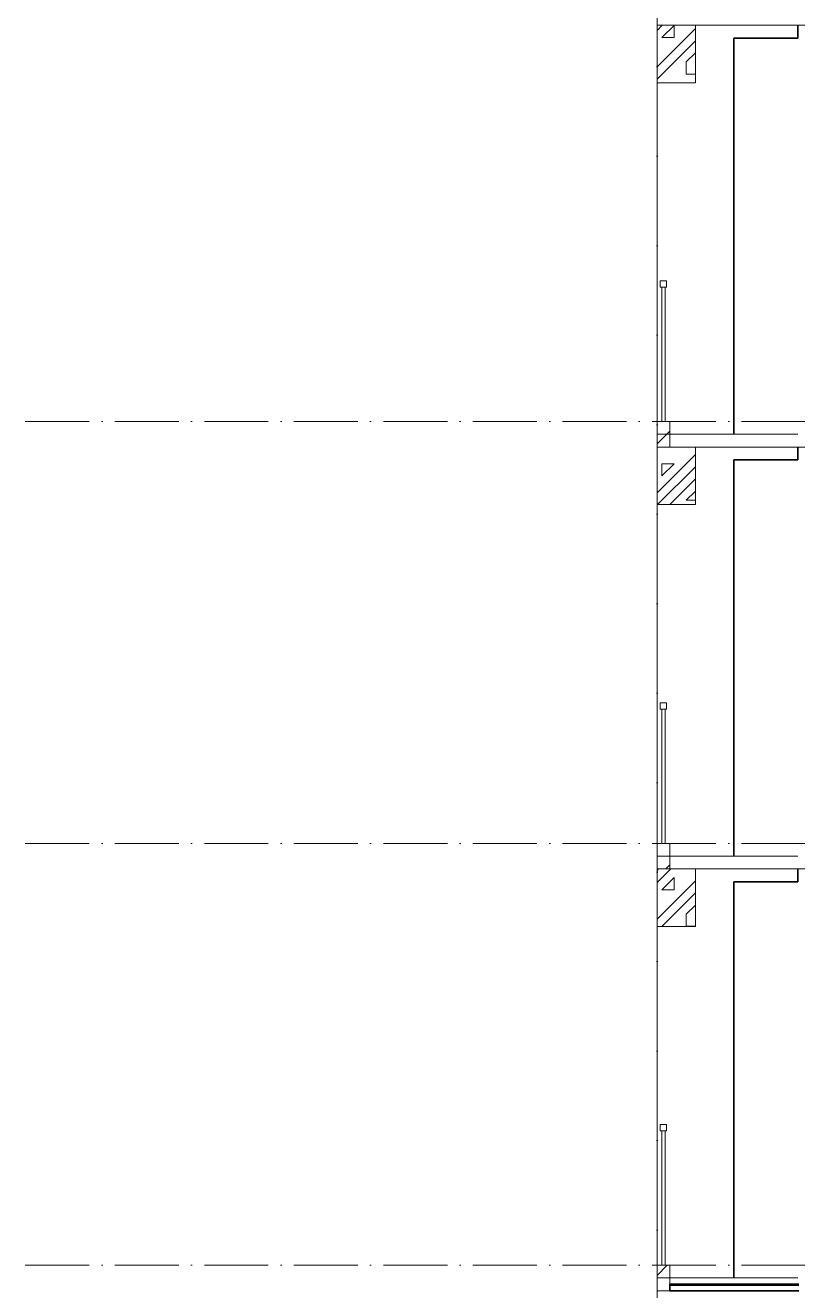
# Model space of a CAD drawing. Header units: millimetres. Extents: x -4940 to 55609, y -15283 to 93540.
# Drawn here: x -4940 to 1100, y 58000 to 67900 of the extents above; entities that cross this region are included whole.
import ezdxf

# ---------------------------------------------------------------- set-up
doc = ezdxf.new("R2010")
doc.units = ezdxf.units.MM
doc.linetypes.add('Grid Line', pattern=[14, 10, -2, 0, -2])
for name, color, linetype, lineweight in [('A-FLOR-HRAL', 41, 'Continuous', 5), ('A-FLOR-MCUT', 3, 'Continuous', 9), ('HATCH-TUONG', 152, 'Continuous', 9), ('NET CAT', 3, 'Continuous', 5), ('NET CATConcrete', 3, 'Continuous', 5), ('NET THAY 2', 55, 'Continuous', 5), ('NET-CAT', 3, 'Continuous', 9), ('NET-THAY', 2, 'Continuous', 15), ('TRUC', 225, 'Continuous', 5)]:
    doc.layers.add(name, color=color, linetype=linetype, lineweight=lineweight)
pattern_1 = [(45, (21278.48, 39800), (-141.4214, 141.4214), [])]
pattern_2 = [(45, (21373.7, 39800), (-476.246, 476.246), []), (45, (21469, 39800), (-476.246, 476.246), []), (45, (21278.5, 39800), (-476.246, 476.246), []), (45, (21754.7, 39800), (-476.246, 476.246), []), (45, (21850, 39800), (-476.246, 476.246), []), (0, (21659.5, 39895.25), (0, 952.5), [95.25, -857.25]), (0, (21754.7, 39990.5), (0, 952.5), [95.25, -857.25]), (45, (21659.5, 39895.25), (0, 952.491), [134.684, -1212.342]), (45, (21754.7, 39895.25), (0, 952.491), [134.684, -1212.342]), (0, (21659.5, 39895.25), (0, 952.5), [95.25, -857.25]), (90, (21183.2, 39895.25), (-952.5, 6e-14), [95.25, -857.25]), (90, (21278.5, 39895.25), (-952.5, 6e-14), [190.5, -762]), (45, (21183.2, 39990.5), (0, 952.491), [134.684, -1212.342]), (90, (22040.5, 40181), (-952.5, 6e-14), [95.25, -857.25]), (0, (21945.2, 40181), (0, 952.5), [95.25, -857.25]), (45, (21945.2, 40181), (0, 952.491), [134.684, -1212.342]), (0, (22135.7, 39895.25), (0, 952.5), [95.25, -857.25]), (0, (22135.7, 40371.5), (0, 952.5), [95.25, -857.25]), (90, (22326.2, 40466.75), (-952.5, 6e-14), [95.25, -857.25]), (45, (22135.7, 40371.5), (0, 952.491), [269.367, -1077.66]), (45, (22231, 40371.5), (0, 952.491), [134.684, -1212.342]), (45, (22421.5, 40562), (0, 952.491), [134.684, -1212.342]), (0, (22421.5, 40657.25), (0, 952.5), [95.25, -857.25]), (90, (22421.5, 40562), (-952.5, 6e-14), [95.25, -857.25]), (0, (21754.7, 40562), (0, 952.5), [95.25, -857.25]), (0, (21945.2, 40657.25), (0, 952.5), [95.25, -857.25]), (90, (21850, 40562), (-952.5, 6e-14), [95.25, -857.25]), (90, (21945.2, 40562), (-952.5, 6e-14), [95.25, -857.25]), (45, (21754.7, 40562), (0, 952.491), [134.684, -1212.342]), (45, (21945.2, 40562), (0, 952.491), [134.684, -1212.342]), (135, (21397.46, 40014.8), (-952.491, 6e-14), [134.684, -1212.342]), (135, (21516.6, 40133.4), (-952.491, 6e-14), [134.683, -1212.342]), (135, (21588.04, 40204.8), (-952.491, 6e-14), [134.683, -1212.342]), (135, (21611.85, 40228.6), (-952.491, 6e-14), [134.683, -1212.342]), (135, (21659.5, 40276.25), (-952.491, 6e-14), [134.683, -1212.342]), (135, (21683.3, 40300.06), (-952.491, 6e-14), [134.683, -1212.342]), (135, (21754.7, 40371.5), (-952.491, 6e-14), [134.683, -1212.342]), (135, (21802.35, 40419.1), (-952.491, 6e-14), [134.683, -1212.342]), (45, (21397.46, 40014.8), (0, 952.491), [95.25, -1251.775]), (45, (21516.6, 40133.4), (0, 952.491), [67.36, -1279.665]), (45, (21683.3, 40300.06), (0, 952.491), [67.36, -1279.665]), (45, (21588.04, 40395.3), (0, 952.491), [67.36, -1279.665]), (45, (21754.7, 40371.5), (0, 952.491), [67.36, -1279.665]), (45, (21659.5, 40466.75), (0, 952.491), [67.36, -1279.665]), (0, (21302.7, 40109.5), (0, 952.5), [190.043, -762.457]), (0, (21516.6, 40323.9), (0, 952.5), [95.25, -857.25])]

# ---------------------------------------------------------------- blocks, each defined once
blk = doc.blocks.new('Railing - 25mm-77671-MẶT CẮT A-A')
at = {"layer": 'NET THAY 2', "color": 130, "lineweight": 9}
for p, q in [((42537.4, 22950), (42537.4, 21900)), ((42562.4, 21900), (42562.4, 22950))]:
    blk.add_line(p, q, dxfattribs=at)
blk = doc.blocks.new('Railing - Railing-227121-MẶT CẮT A-A')
at = {"layer": 'A-FLOR-HRAL', "color": 130, "lineweight": 9}
for p, q in [((24.9, 23000), (24.9, 22950)), ((74.9, 23000), (24.9, 23000)), ((74.9, 22950), (74.9, 23000)), ((24.9, 22950), (74.9, 22950))]:
    blk.add_line(p, q, dxfattribs=at)
at = {"extrusion": (0, 0, -1), "zscale": -1}
blk.add_blockref('Railing - 25mm-77671-MẶT CẮT A-A', (-42599.9, 0), dxfattribs=at)
blk = doc.blocks.new('ALC1807-ASCENT PLAZA-TANG DIEN HINH-TANG 5_rvt-12-MẶT CẮT A-A')
at = {"layer": 'HATCH-TUONG'}
h = blk.add_hatch(dxfattribs=at)
h.set_pattern_fill('FP_10', color=130, style=0, pattern_type=2)
h.set_pattern_definition(pattern_1)
h.paths.add_polyline_path([(-0.1, 58000), (99.9, 58000), (99.9, 58200), (-0.1, 58200)], flags=0)
at = {"layer": 'A-FLOR-MCUT', "color": 130}
blk.add_line((1109.9, 58040), (99.9, 58040), dxfattribs=at)
at = {"layer": 'NET-CAT', "color": 130}
for p, q in [((-0.1, 58200), (-0.1, 58000)), ((99.9, 58200), (-0.1, 58200)), ((99.9, 58000), (99.9, 58200)), ((-0.1, 58000), (99.9, 58000))]:
    blk.add_line(p, q, dxfattribs=at)
at = {"layer": 'NET-CAT', "color": 50, "lineweight": 35}
for p, q in [((1109.9, 58050), (99.9, 58050)), ((99.9, 58050), (99.9, 58000)), ((99.9, 58000), (1109.9, 58000))]:
    blk.add_line(p, q, dxfattribs=at)
at = {"layer": 'NET-THAY', "color": 50, "lineweight": 35}
for p, q in [((1099.9, 61200), (1099.9, 61300)), ((599.9, 58100), (599.9, 61200)), ((599.9, 61200), (699.9, 61200)), ((1099.9, 61200), (699.9, 61200))]:
    blk.add_line(p, q, dxfattribs=at)
at = {"color": 50, "lineweight": 35}
blk.add_blockref('Railing - Railing-227121-MẶT CẮT A-A', (0, 36300), dxfattribs=at)
blk = doc.blocks.new('ALC1807-ASCENT PLAZA-TANG DIEN HINH-TANG 5_rvt-13-MẶT CẮT A-A')
at = {"layer": 'HATCH-TUONG'}
h = blk.add_hatch(dxfattribs=at)
h.set_pattern_fill('FP_10', color=130, style=0, pattern_type=2)
h.set_pattern_definition(pattern_1)
h.paths.add_polyline_path([(-0.1, 61300), (99.9, 61300), (99.9, 61500), (-0.1, 61500)], flags=0)
at = {"layer": 'NET-CAT', "color": 130}
for p, q in [((-0.1, 61500), (-0.1, 61300)), ((99.9, 61500), (-0.1, 61500)), ((99.9, 61300), (99.9, 61500)), ((-0.1, 61300), (99.9, 61300))]:
    blk.add_line(p, q, dxfattribs=at)
at = {"layer": 'NET-THAY', "color": 50, "lineweight": 35}
for p, q in [((1099.9, 64500), (1099.9, 64600)), ((599.9, 61400), (599.9, 64500)), ((599.9, 64500), (699.9, 64500)), ((1099.9, 64500), (699.9, 64500))]:
    blk.add_line(p, q, dxfattribs=at)
at = {"color": 50, "lineweight": 35}
blk.add_blockref('Railing - Railing-227121-MẶT CẮT A-A', (0, 39600), dxfattribs=at)
blk = doc.blocks.new('ALC1807-ASCENT PLAZA-TANG DIEN HINH-TANG 5_rvt-14-MẶT CẮT A-A')
at = {"layer": 'HATCH-TUONG'}
h = blk.add_hatch(dxfattribs=at)
h.set_pattern_fill('FP_10', color=130, style=0, pattern_type=2)
h.set_pattern_definition(pattern_1)
h.paths.add_polyline_path([(-0.1, 64600), (99.9, 64600), (99.9, 64800), (-0.1, 64800)], flags=0)
at = {"layer": 'NET-CAT', "color": 130}
for p, q in [((-0.1, 64800), (-0.1, 64600)), ((99.9, 64800), (-0.1, 64800)), ((99.9, 64600), (99.9, 64800)), ((-0.1, 64600), (99.9, 64600))]:
    blk.add_line(p, q, dxfattribs=at)
at = {"layer": 'NET-THAY', "color": 50, "lineweight": 35}
for p, q in [((1099.9, 67800), (1099.9, 67900)), ((599.9, 64700), (599.9, 67800)), ((599.9, 67800), (699.9, 67800)), ((1099.9, 67800), (699.9, 67800))]:
    blk.add_line(p, q, dxfattribs=at)
at = {"color": 50, "lineweight": 35}
blk.add_blockref('Railing - Railing-227121-MẶT CẮT A-A', (0, 42900), dxfattribs=at)

msp = doc.modelspace()

# ---------------------------------------------------------------- hatches: boundary and pattern name
at = {"layer": 'NET CATConcrete'}
h = msp.add_hatch(dxfattribs=at)
h.set_pattern_fill('FP_1', color=256, style=0, pattern_type=2)
h.set_pattern_definition(pattern_2)
h.paths.add_polyline_path([(-0.1, 67450), (299.9, 67450), (299.9, 67900), (-0.1, 67900), (-0.1, 67683)], flags=0)
h = msp.add_hatch(dxfattribs=at)
h.set_pattern_fill('FP_1', color=256, style=0, pattern_type=2)
h.set_pattern_definition(pattern_2)
h.paths.add_polyline_path([(299.9, 64150), (299.9, 64600), (-0.1, 64600), (-0.1, 64150)], flags=0)
h = msp.add_hatch(dxfattribs=at)
h.set_pattern_fill('FP_1', color=256, style=0, pattern_type=2)
h.set_pattern_definition(pattern_2)
h.paths.add_polyline_path([(-0.1, 60850), (299.9, 60850), (299.9, 61300), (-0.1, 61300), (-0.1, 61020.4)], flags=0)

# ---------------------------------------------------------------- linework, layer by layer
at = {"layer": 'NET CAT', "lineweight": 13}
for p, q in [((-0.1, 67900), (-0.1, 67450)), ((299.9, 67450), (299.9, 67900)), ((-0.1, 67450), (299.9, 67450)), ((-0.1, 64600), (-0.1, 64150)), ((299.9, 64150), (299.9, 64600)), ((-0.1, 64150), (299.9, 64150)), ((-0.1, 61300), (-0.1, 60850)), ((299.9, 60850), (299.9, 61300)), ((-0.1, 60850), (299.9, 60850))]:
    msp.add_line(p, q, dxfattribs=at)
at = {"layer": 'NET CAT'}
for p, q in [((-0.1, 67450), (-0.1, 64800)), ((-0.1, 64150), (-0.1, 61500)), ((-0.1, 60850), (-0.1, 58200))]:
    msp.add_line(p, q, dxfattribs=at)
at = {"layer": 'NET CATConcrete'}
for p, q in [((299.9, 67900), (-0.1, 67900)), ((299.9, 64600), (-0.1, 64600)), ((299.9, 61300), (-0.1, 61300))]:
    msp.add_line(p, q, dxfattribs=at)
at = {"layer": 'NET-CAT', "lineweight": 15}
for p, q in [((-0.1, 68000), (-0.1, 67900)), ((299.9, 67900), (11299.9, 67900)), ((1099.9, 64700), (-0.1, 64700)), ((-0.1, 64700), (-0.1, 64600)), ((299.9, 64600), (11299.9, 64600)), ((1099.9, 61400), (-0.1, 61400)), ((-0.1, 61400), (-0.1, 61300)), ((299.9, 61300), (11299.9, 61300)), ((1099.9, 58100), (-0.1, 58100)), ((-0.1, 58100), (-0.1, 58000))]:
    msp.add_line(p, q, dxfattribs=at)
at = {"layer": 'NET-THAY', "lineweight": 9}
for p, q in [((-0.1, 67900), (299.9, 67900)), ((-0.1, 64600), (299.9, 64600)), ((-0.1, 61300), (299.9, 61300))]:
    msp.add_line(p, q, dxfattribs=at)
at = {"layer": 'TRUC', "linetype": 'Grid Line', "ltscale": 50}
for p, q in [((-0.1, -12136), (-0.1, 93540.4)), ((-4939.7, 64800), (51521, 64800)), ((-4939.7, 61500), (51521, 61500)), ((-4939.7, 58200), (51521, 58200))]:
    msp.add_line(p, q, dxfattribs=at)

# ---------------------------------------------------------------- block references
at = {"lineweight": 5}
for name in ['ALC1807-ASCENT PLAZA-TANG DIEN HINH-TANG 5_rvt-14-MẶT CẮT A-A', 'ALC1807-ASCENT PLAZA-TANG DIEN HINH-TANG 5_rvt-13-MẶT CẮT A-A', 'ALC1807-ASCENT PLAZA-TANG DIEN HINH-TANG 5_rvt-12-MẶT CẮT A-A']:
    msp.add_blockref(name, (0, 0), dxfattribs=at)

doc.saveas('drawing.dxf')
